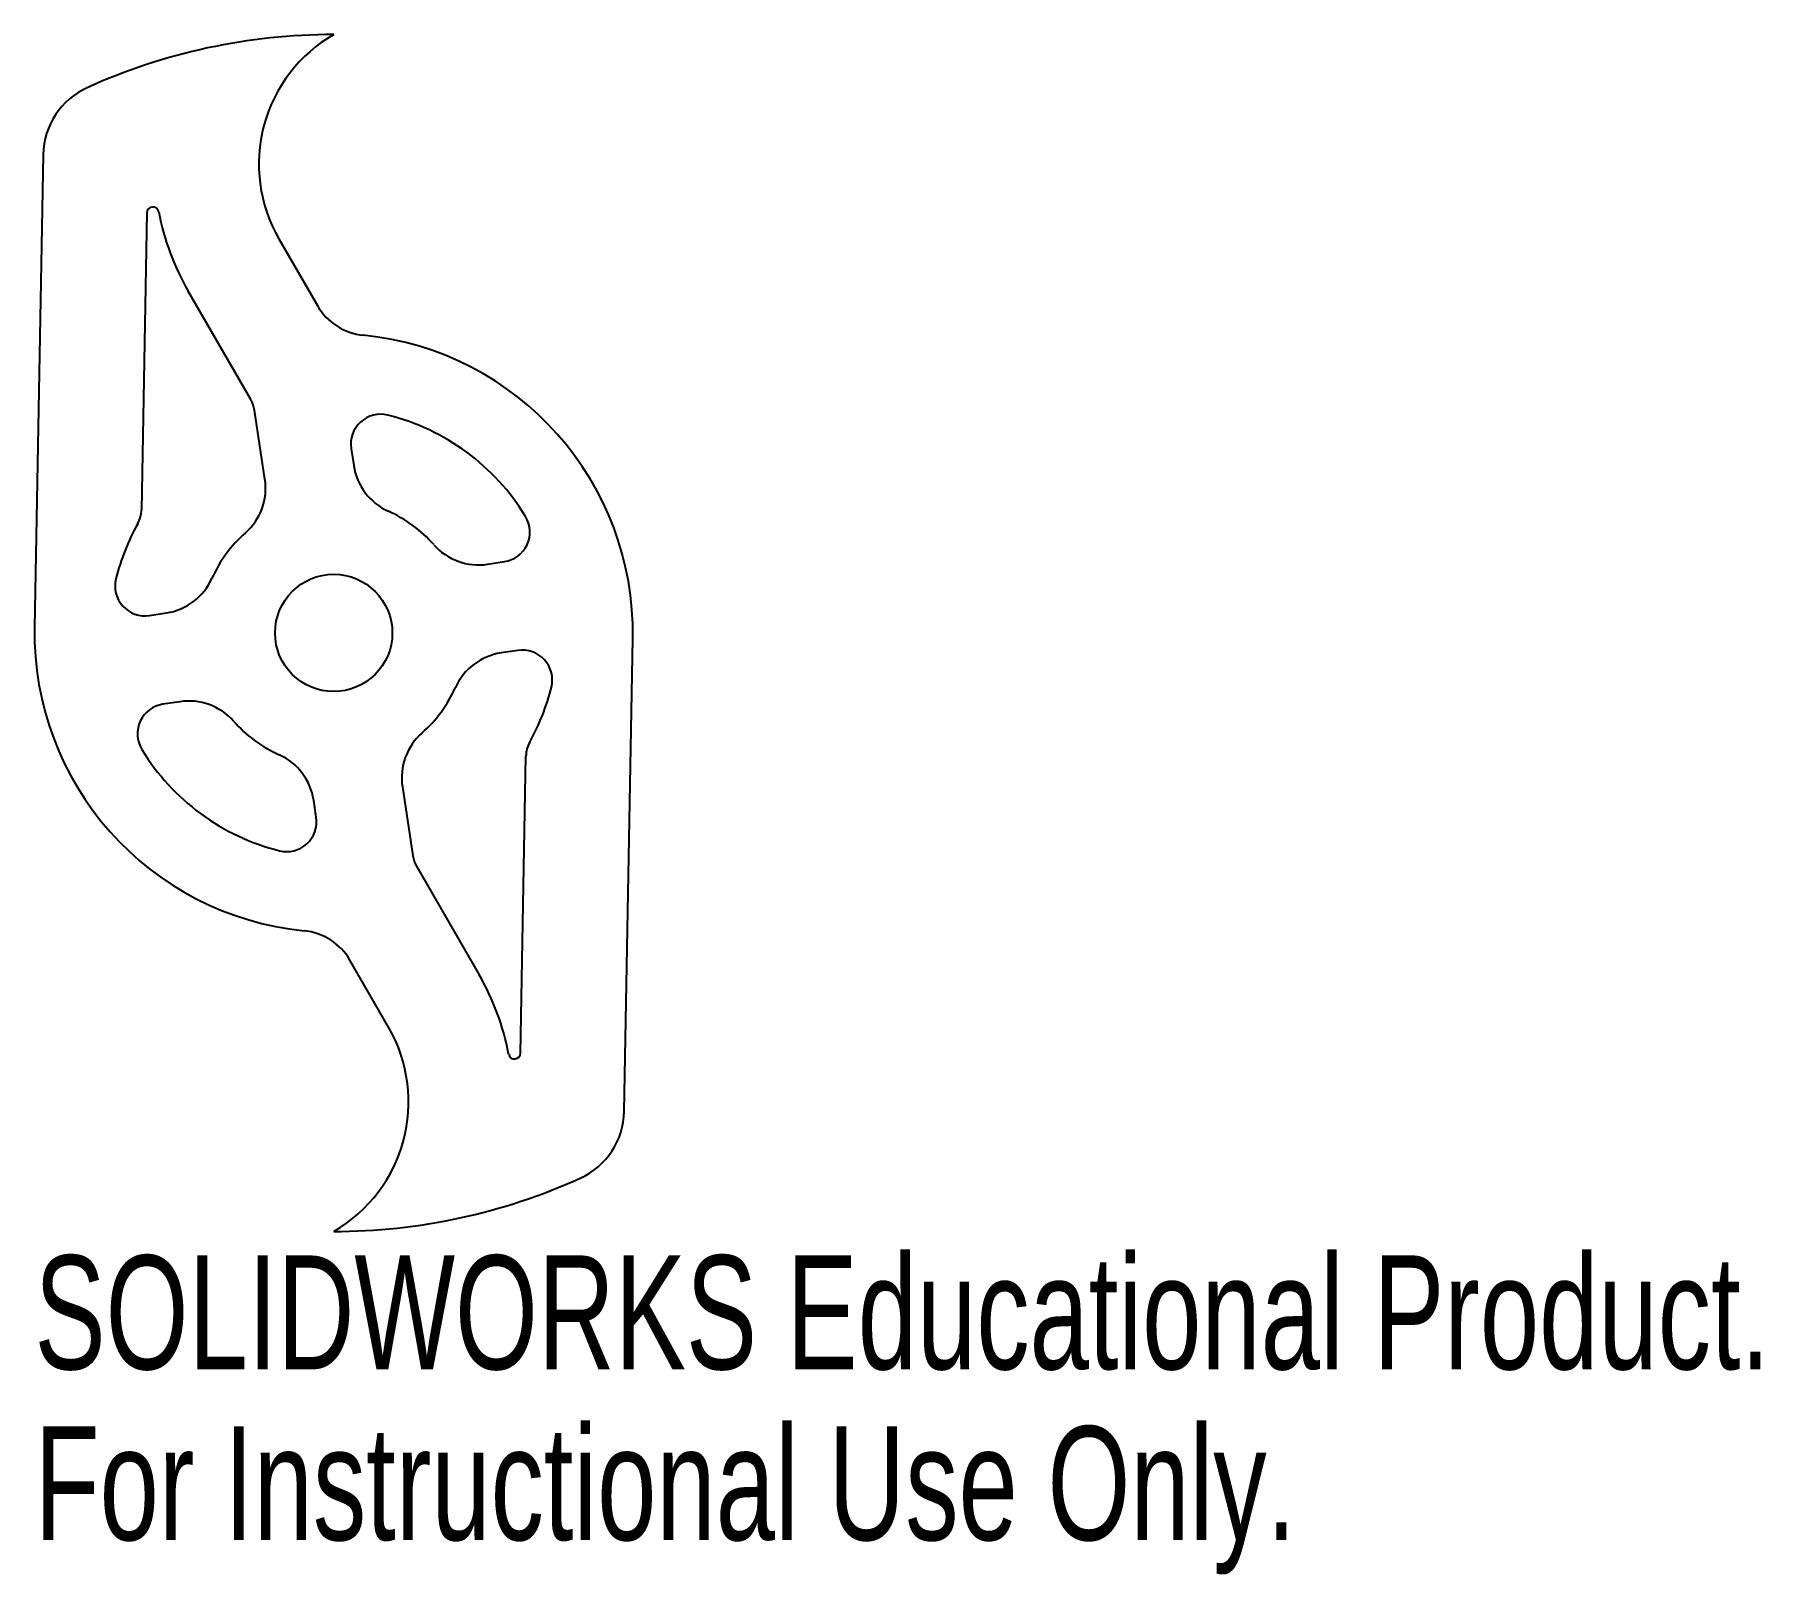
# Model space of a CAD drawing. Header units: inches. Extents: x -0.5 to 2.38, y -1.57 to 1.
import ezdxf

# ---------------------------------------------------------------- set-up
doc = ezdxf.new("R2010")
doc.units = ezdxf.units.IN
doc.header["$MEASUREMENT"] = 0
doc.styles.add('SLDTEXTSTYLE0', font='TXT', dxfattribs={"width": 0.7})

msp = doc.modelspace()

# ---------------------------------------------------------------- linework, layer by layer
at = {"color": 7, "linetype": 'Continuous', "lineweight": 25}
for p, q in [((-0.4855, 0.7996), (-0.4999, 0.0091)), ((-0.3123, 0.7019), (-0.3213, 0.2059)), ((-0.0915, 0.6585), (-0.0272, 0.547)), ((-0.1385, 0.3899), (-0.2431, 0.571)), ((-0.1149, 0.2572), (-0.1324, 0.3724)), ((0.0292, 0.3079), (0.0334, 0.2797)), ((0.2572, 0.1149), (0.2854, 0.1192)), ((-0.3079, 0.0292), (-0.2797, 0.0334)), ((0.4855, -0.7996), (0.4999, -0.0091)), ((0.3079, -0.0292), (0.2797, -0.0334)), ((-0.2572, -0.1149), (-0.2854, -0.1192)), ((0.3123, -0.7019), (0.3213, -0.2059)), ((0.1149, -0.2572), (0.1324, -0.3724)), ((-0.0292, -0.3079), (-0.0334, -0.2797)), ((0.1385, -0.3899), (0.2431, -0.571)), ((0.0915, -0.6585), (0.0272, -0.547))]:
    msp.add_line(p, q, dxfattribs=at)
msp.add_circle((0, 0), 0.098, dxfattribs=at)
for centre, radius, start, end in [((0, 0), 1, 90, 114.332), ((0.125, 0.7835), 0.25, 120, 210), ((-0.3605, 0.7973), 0.125, 114.332, 178.955), ((-0.3023, 0.7018), 0.01, 10.8301, 178.955), ((0.125, 0.7835), 0.425, 190.8301, 210), ((0.0594, 0.597), 0.1, 210, 264.3147), ((0, 0), 0.5, 358.955, 84.3147), ((-0.1818, 0.3649), 0.05, 8.6269, 30), ((0.0786, 0.3154), 0.05, 76.0071, 188.6269), ((0, 0), 0.375, 31.2468, 76.0071), ((0.1323, 0.2947), 0.1, 188.6269, 245.821), ((-0.2137, 0.2422), 0.1, 311.4329, 8.6269), ((-0.3713, 0.2068), 0.05, 330.8825, 358.955), ((0, 0), 0.223, 41.4329, 65.821), ((0, 0), 0.375, 150.8825, 166.0071), ((0.2779, 0.1686), 0.05, 278.6269, 31.2468), ((0, 0), 0.223, 131.4329, 155.821), ((0.2422, 0.2137), 0.1, 221.4329, 278.6269), ((-0.3154, 0.0786), 0.05, 166.0071, 278.6269), ((-0.2947, 0.1323), 0.1, 278.6269, 335.821), ((0, 0), 0.5, 178.955, 264.3147), ((0.3154, -0.0786), 0.05, 346.0071, 98.6269), ((0.2947, -0.1323), 0.1, 98.6269, 155.821), ((-0.2422, -0.2137), 0.1, 41.4329, 98.6269), ((0, 0), 0.223, 311.4329, 335.821), ((0, 0), 0.375, 330.8825, 346.0071), ((-0.2779, -0.1686), 0.05, 98.6269, 211.2468), ((0, 0), 0.223, 221.4329, 245.821), ((0.2137, -0.2422), 0.1, 131.4329, 188.6269), ((0, 0), 0.375, 211.2468, 256.0071), ((0.3713, -0.2068), 0.05, 150.8825, 178.955), ((-0.1323, -0.2947), 0.1, 8.6269, 65.821), ((-0.0786, -0.3154), 0.05, 256.0071, 8.6269), ((0.1818, -0.3649), 0.05, 188.6269, 210), ((-0.0594, -0.597), 0.1, 30, 84.3147), ((-0.125, -0.7835), 0.425, 10.8301, 30), ((-0.125, -0.7835), 0.25, 300, 30), ((0.3023, -0.7018), 0.01, 190.8301, 358.955), ((0.3605, -0.7973), 0.125, 294.332, 358.955), ((0, 0), 1, 270, 294.332)]:
    msp.add_arc(centre, radius, start, end, dxfattribs=at)

# ---------------------------------------------------------------- texts
at = {"color": 7, "linetype": 'Continuous', "char_height": 0.1903, "attachment_point": 1, "style": 'SLDTEXTSTYLE0'}
for s, insert in [('SOLIDWORKS Educational Product.', (-0.5, -1.0401)), ('For Instructional Use Only.', (-0.5, -1.3256))]:
    msp.add_mtext(s, dxfattribs=dict(at, insert=insert))

doc.saveas('drawing.dxf')
